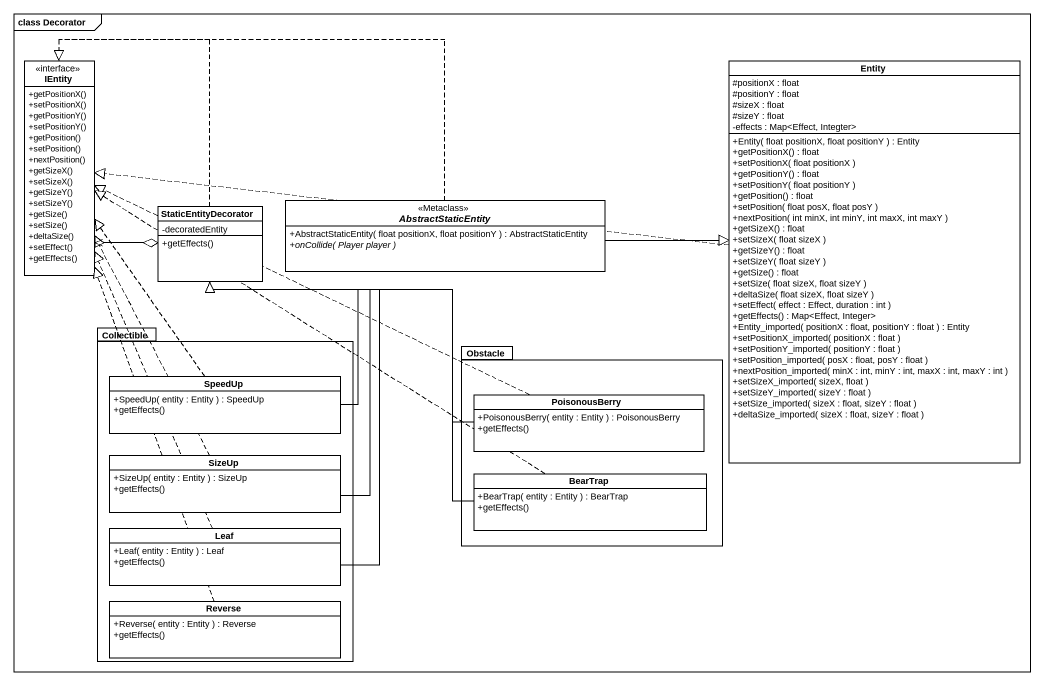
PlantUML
@startuml
mainframe class Decorator
hide circle
hide empty members
skinparam classAttributeIconSize 0
interface IEntity {
  +getPositionX()
  +setPositionX()
  +getPositionY()
  +setPositionY()
  +getPosition()
  +setPosition()
  +nextPosition()
  +getSizeX()
  +setSizeX()
  +getSizeY()
  +setSizeY()
  +getSize()
  +setSize()
  +deltaSize()
  +setEffect()
  +getEffects()
}
class "Entity" as Entity_ {
  #positionX : float
  #positionY : float
  #sizeX : float
  #sizeY : float
  -effects : Map<Effect, Integter>
  +Entity( float positionX, float positionY ) : Entity
  +getPositionX() : float
  +setPositionX( float positionX )
  +getPositionY() : float
  +setPositionY( float positionY )
  +getPosition() : float
  +setPosition( float posX, float posY )
  +nextPosition( int minX, int minY, int maxX, int maxY )
  +getSizeX() : float
  +setSizeX( float sizeX )
  +getSizeY() : float
  +setSizeY( float sizeY )
  +getSize() : float
  +setSize( float sizeX, float sizeY )
  +deltaSize( float sizeX, float sizeY )
  +setEffect( effect : Effect, duration : int )
  +getEffects() : Map<Effect, Integer>
  +Entity_imported( positionX : float, positionY : float ) : Entity
  +setPositionX_imported( positionX : float )
  +setPositionY_imported( positionY : float )
  +setPosition_imported( posX : float, posY : float )
  +nextPosition_imported( minX : int, minY : int, maxX : int, maxY : int )
  +setSizeX_imported( sizeX, float )
  +setSizeY_imported( sizeY : float )
  +setSize_imported( sizeX : float, sizeY : float )
  +deltaSize_imported( sizeX : float, sizeY : float )
}
class StaticEntityDecorator {
  -decoratedEntity
  +getEffects()
}
abstract class AbstractStaticEntity <<Metaclass>> {
  +AbstractStaticEntity( float positionX, float positionY ) : AbstractStaticEntity
  {abstract} +onCollide( Player player )
}
package Collectible {
  class SpeedUp {
    +SpeedUp( entity : Entity ) : SpeedUp
    +getEffects()
  }
  class SizeUp {
    +SizeUp( entity : Entity ) : SizeUp
    +getEffects()
  }
  class Leaf {
    +Leaf( entity : Entity ) : Leaf
    +getEffects()
  }
  class Reverse {
    +Reverse( entity : Entity ) : Reverse
    +getEffects()
  }
}
package Obstacle {
  class PoisonousBerry {
    +PoisonousBerry( entity : Entity ) : PoisonousBerry
    +getEffects()
  }
  class BearTrap {
    +BearTrap( entity : Entity ) : BearTrap
    +getEffects()
  }
}
Entity_ .left.|> IEntity
StaticEntityDecorator .left.|> IEntity
StaticEntityDecorator o-left-> IEntity
AbstractStaticEntity .left.|> IEntity
AbstractStaticEntity -right-|> Entity_
SpeedUp .up.|> IEntity
SpeedUp -up-|> StaticEntityDecorator
PoisonousBerry .left.|> IEntity
PoisonousBerry -left-|> StaticEntityDecorator
SizeUp .up.|> IEntity
SizeUp -up-|> StaticEntityDecorator
BearTrap .up.|> IEntity
BearTrap -up-|> StaticEntityDecorator
Leaf .up.|> IEntity
Leaf -up-|> StaticEntityDecorator
Reverse .up.|> IEntity
@enduml
